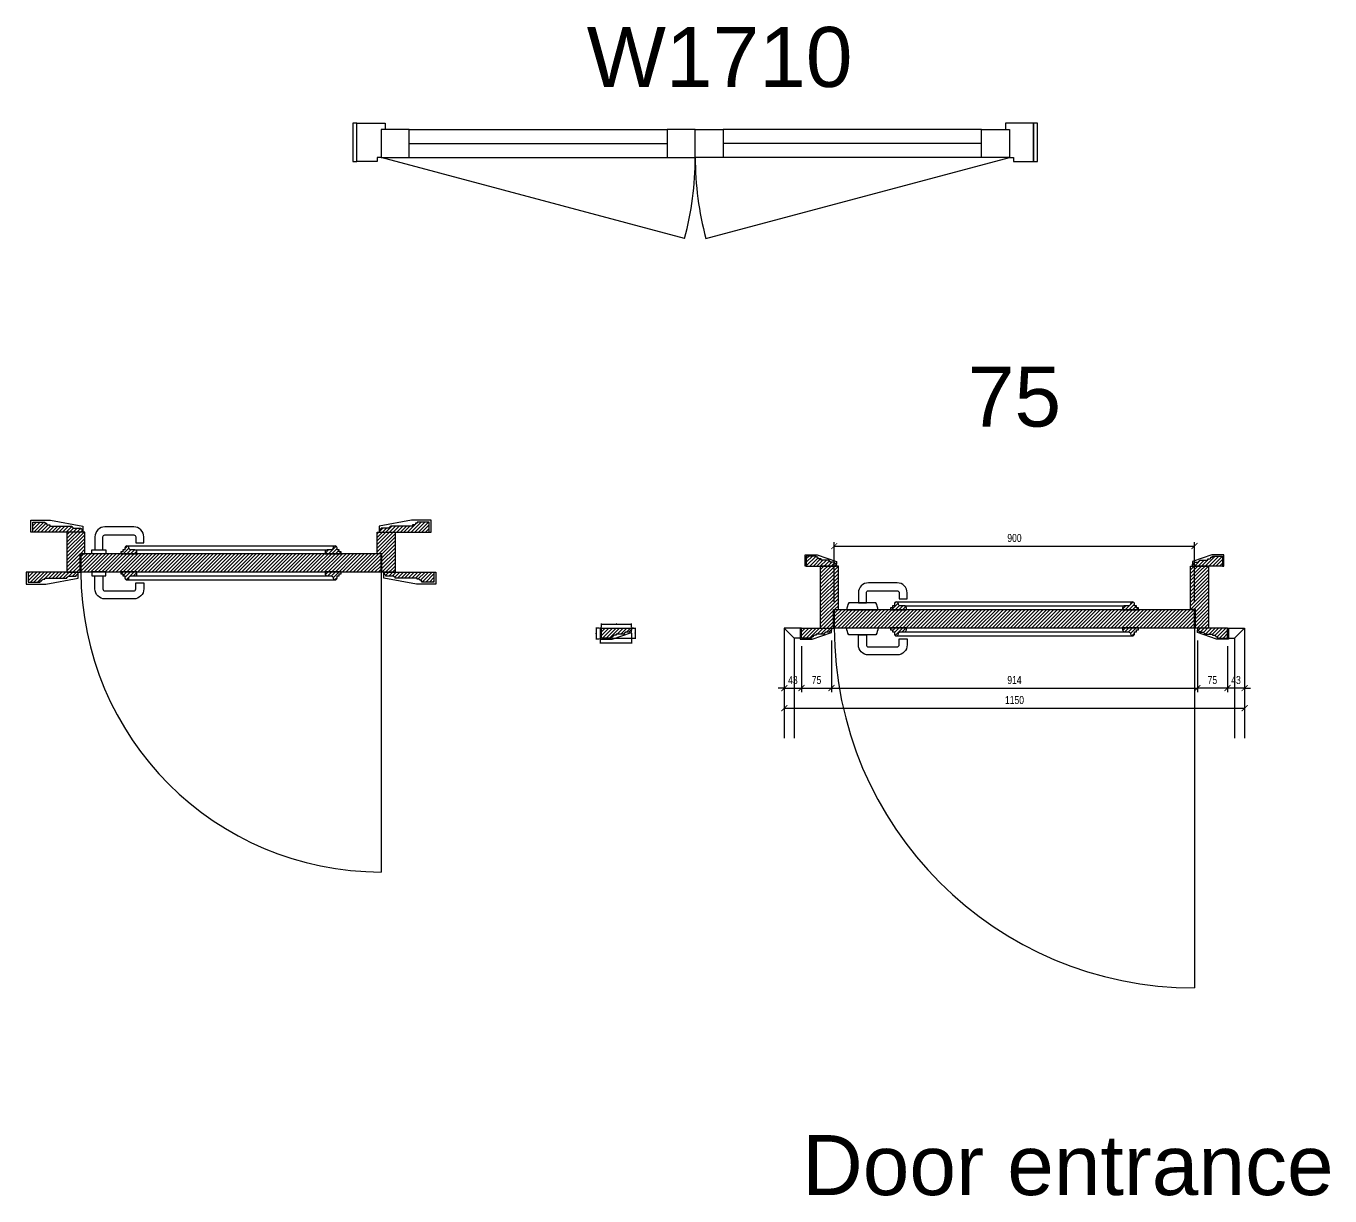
# Model space of a CAD drawing. Header units: millimetres. Extents: x 585 to 19233, y 2366 to 15159.
# Drawn here: x 4058 to 7315, y 6133 to 9057 of the extents above; entities that cross this region are included whole.
import ezdxf
from ezdxf.enums import TextEntityAlignment as Align

# ---------------------------------------------------------------- set-up
doc = ezdxf.new("R2010")
doc.units = ezdxf.units.MM
for name, color, linetype in [('AR doors', 4, 'Continuous'), ('AR doors dim', 4, 'Continuous'), ('AR windows', 4, 'Continuous'), ('AR wood', 7, 'Continuous')]:
    doc.layers.add(name, color=color, linetype=linetype)
doc.styles.add('Arial', font='arial.ttf')
doc.styles.add('Romrust', font='romrust.shx', dxfattribs={"width": 0.8})
doc.dimstyles.new('II 1', dxfattribs={"dimtxt": 2, "dimasz": 1.5, "dimexe": 1, "dimexo": 2, "dimgap": 1, "dimtad": 1, "dimdec": 0, "dimzin": 9, "dimdsep": 46, "dimtxsty": 'Romrust', "dimblk": 'ARCHTICK', "dimcen": 0, "dimclrt": 3, "dimadec": 0, "dimazin": 0, "dimtfac": 0.666667, "dimtdec": 0, "dimtix": 1, "dimtmove": 2, "dimatfit": 0, "dimfxl": 1, "dimtvp": 1, "dimtolj": 1, "dimarcsym": 0})
doc.dimstyles.new('II 10', dxfattribs={"dimscale": 10, "dimtxt": 2, "dimasz": 1.5, "dimexe": 1, "dimexo": 2, "dimgap": 1, "dimtad": 1, "dimdec": 0, "dimzin": 9, "dimdsep": 46, "dimtxsty": 'Romrust', "dimblk": 'ARCHTICK', "dimcen": 0, "dimclrt": 3, "dimadec": 0, "dimazin": 0, "dimtfac": 0.666667, "dimtdec": 0, "dimtix": 1, "dimtmove": 0, "dimatfit": 0, "dimfxl": 1, "dimtvp": 1, "dimtolj": 1, "dimarcsym": 0})

# ---------------------------------------------------------------- blocks, each defined once
blk = doc.blocks.new('door bathroom 750 plan')
h = blk.add_hatch()
h.set_pattern_fill('LINE', color=8, scale=2, angle=45, style=0)
h.set_pattern_definition([(45, (368.1325, 26273.0836), (-4.490128, 4.490128), [])])
h.paths.add_polyline_path([(-377, -50), (-377, -4), (-365, -4), (-365, 50), (-410, 50), (-410, -50)])
edge = h.paths.add_edge_path()
edge.add_line((-457, 68), (-453, 68))
edge.add_line((-453, 68), (-453, 65))
edge.add_line((-453, 65), (-398, 65))
edge.add_line((-398, 65), (-398, 63))
edge.add_arc((-398, 60), 3, 0, 90, ccw=False)
edge.add_line((-395, 60), (-375, 60))
edge.add_line((-375, 60), (-375, 58))
edge.add_arc((-375, 55), 3, 0, 90, ccw=False)
edge.add_line((-372, 55), (-370, 55))
edge.add_line((-370, 55), (-370, 50))
edge.add_line((-370, 50), (-495, 50))
edge.add_line((-495, 50), (-495, 75))
edge.add_line((-495, 75), (-465, 75))
edge.add_line((-465, 75), (-465, 72))
edge.add_line((-465, 72), (-461, 72))
edge.add_arc((-457, 72), 4, 180, 270)
edge = h.paths.add_edge_path()
edge.add_line((-469, -68), (-465, -68))
edge.add_line((-465, -68), (-465, -65))
edge.add_line((-465, -65), (-410, -65))
edge.add_line((-410, -65), (-410, -63))
edge.add_arc((-410, -60), 3, 270, 360)
edge.add_line((-407, -60), (-387, -60))
edge.add_line((-387, -60), (-387, -58))
edge.add_arc((-387, -55), 3, 270, 360)
edge.add_line((-384, -55), (-382, -55))
edge.add_line((-382, -55), (-382, -50))
edge.add_line((-382, -50), (-507, -50))
edge.add_line((-507, -50), (-507, -75))
edge.add_line((-507, -75), (-477, -75))
edge.add_line((-477, -75), (-477, -72))
edge.add_line((-477, -72), (-473, -72))
edge.add_arc((-469, -72), 4, 90, 180, ccw=False)
h.paths.add_polyline_path([(-375, -49.5), (375, -49.5), (375, -4.5), (-375, -4.5)])
edge = h.paths.add_edge_path()
edge.add_arc((-240, 0.5), 5, 0, 90)
edge.add_line((-240, 5.5), (-250, 5.5))
edge.add_arc((-250, 10.5), 5, 180, 270, ccw=False)
edge.add_arc((-260, 10.5), 5, 360, 540)
edge.add_line((-265, 10.5), (-265, 5.5))
edge.add_line((-265, 5.5), (-270, 5.5))
edge.add_line((-270, 5.5), (-270, 0.5))
edge.add_line((-270, 0.5), (-275, 0.5))
edge.add_line((-275, 0.5), (-275, -4.5))
edge.add_line((-275, -4.5), (-235, -4.5))
edge.add_line((-235, -4.5), (-235, 0.5))
edge = h.paths.add_edge_path()
edge.add_line((-235, -54.5), (-235, -49.5))
edge.add_line((-235, -49.5), (-275, -49.5))
edge.add_line((-275, -49.5), (-275, -54.5))
edge.add_line((-275, -54.5), (-270, -54.5))
edge.add_line((-270, -54.5), (-270, -59.5))
edge.add_line((-270, -59.5), (-265, -59.5))
edge.add_line((-265, -59.5), (-265, -64.5))
edge.add_arc((-260, -64.5), 5, 180, 360)
edge.add_arc((-250, -64.5), 5, 90, 180, ccw=False)
edge.add_line((-250, -59.5), (-240, -59.5))
edge.add_arc((-240, -54.5), 5, 270, 360)
edge = h.paths.add_edge_path()
edge.add_line((270, 5.5), (265, 5.5))
edge.add_line((265, 5.5), (265, 10.5))
edge.add_arc((260, 10.5), 5, 0, 180)
edge.add_arc((250, 10.5), 5, -90, 0, ccw=False)
edge.add_line((250, 5.5), (240, 5.5))
edge.add_arc((240, 0.5), 5, 90, 180)
edge.add_line((235, 0.5), (235, -4.5))
edge.add_line((235, -4.5), (275, -4.5))
edge.add_line((275, -4.5), (275, 0.5))
edge.add_line((275, 0.5), (270, 0.5))
edge.add_line((270, 0.5), (270, 5.5))
edge = h.paths.add_edge_path()
edge.add_line((275, -49.5), (235, -49.5))
edge.add_line((235, -49.5), (235, -54.5))
edge.add_arc((240, -54.5), 5, 180, 270)
edge.add_line((240, -59.5), (250, -59.5))
edge.add_arc((250, -64.5), 5, 0, 90, ccw=False)
edge.add_arc((260, -64.5), 5, 180, 360)
edge.add_line((265, -64.5), (265, -59.5))
edge.add_line((265, -59.5), (270, -59.5))
edge.add_line((270, -59.5), (270, -54.5))
edge.add_line((270, -54.5), (275, -54.5))
edge.add_line((275, -54.5), (275, -49.5))
h.paths.add_polyline_path([(410, -50), (377, -50), (377, -4), (365, -4), (365, 50), (410, 50)])
edge = h.paths.add_edge_path()
edge.add_line((457, 68), (453, 68))
edge.add_line((453, 68), (453, 65))
edge.add_line((453, 65), (398, 65))
edge.add_line((398, 65), (398, 63))
edge.add_arc((398, 60), 3, 90, 180)
edge.add_line((395, 60), (375, 60))
edge.add_line((375, 60), (375, 58))
edge.add_arc((375, 55), 3, 90, 180)
edge.add_line((372, 55), (370, 55))
edge.add_line((370, 55), (370, 50))
edge.add_line((370, 50), (495, 50))
edge.add_line((495, 50), (495, 75))
edge.add_line((495, 75), (465, 75))
edge.add_line((465, 75), (465, 72))
edge.add_line((465, 72), (461, 72))
edge.add_arc((457, 72), 4, -90, 0, ccw=False)
edge = h.paths.add_edge_path()
edge.add_line((469, -68), (465, -68))
edge.add_line((465, -68), (465, -65))
edge.add_line((465, -65), (410, -65))
edge.add_line((410, -65), (410, -63))
edge.add_arc((410, -60), 3, 180, 270, ccw=False)
edge.add_line((407, -60), (387, -60))
edge.add_line((387, -60), (387, -58))
edge.add_arc((387, -55), 3, 180, 270, ccw=False)
edge.add_line((384, -55), (382, -55))
edge.add_line((382, -55), (382, -50))
edge.add_line((382, -50), (507, -50))
edge.add_line((507, -50), (507, -75))
edge.add_line((507, -75), (477, -75))
edge.add_line((477, -75), (477, -72))
edge.add_line((477, -72), (473, -72))
edge.add_arc((469, -72), 4, 360, 450)
at = {"color": 8}
for p, q in [((-260, 15.5), (260, 15.5)), ((-240, 5.5), (240, 5.5)), ((-240, -59.5), (240, -59.5)), ((375, -49.5), (375, -799.5)), ((-260, -69.5), (260, -69.5))]:
    blk.add_line(p, q, dxfattribs=at)
for points in [[(-495, 50), (-500, 50), (-500, 80), (-451, 80), (-370, 65), (-370, 55)], [(495, 50), (500, 50), (500, 80), (451, 80), (370, 65), (370, 55)], [(-507, -50), (-512, -50), (-512, -80), (-463, -80), (-382, -65), (-382, -55)], [(507, -50), (512, -50), (512, -80), (463, -80), (382, -65), (382, -55)]]:
    blk.add_lwpolyline(points, dxfattribs=at)
at = {"color": 0}
for points in [[(-457, 68), (-453, 68), (-453, 65), (-398, 65), (-398, 63, -0.414214), (-395, 60), (-375, 60), (-375, 58, -0.414214), (-372, 55), (-370, 55), (-370, 50), (-495, 50), (-495, 75), (-465, 75), (-465, 72), (-461, 72, 0.414214), (-457, 68)], [(457, 68), (453, 68), (453, 65), (398, 65), (398, 63, 0.414214), (395, 60), (375, 60), (375, 58, 0.414214), (372, 55), (370, 55), (370, 50), (495, 50), (495, 75), (465, 75), (465, 72), (461, 72, -0.414214), (457, 68)]]:
    blk.add_lwpolyline(points, format="xyb", dxfattribs=at)
for points in [[(-377, -50), (-377, -4), (-365, -4), (-365, 50), (-410, 50), (-410, -50), (-377, -50)], [(410, -50), (377, -50), (377, -4), (365, -4), (365, 50), (410, 50), (410, -50)]]:
    blk.add_lwpolyline(points, dxfattribs=at)
at = {"color": 8}
for points in [[(-243, 63), (-315, 63, 0.414214), (-340, 38), (-340, 5.5), (-320, 5.5), (-320, 38, -0.414214), (-315, 43), (-243, 43, -0.414214), (-238, 38), (-238, 23), (-218, 23), (-218, 38, 0.414214)], [(-243, -117), (-315, -117, -0.414214), (-340, -92), (-340, -59.5), (-320, -59.5), (-320, -92, 0.414214), (-315, -97), (-243, -97, 0.414214), (-238, -92), (-238, -77), (-218, -77), (-218, -92, -0.414214)]]:
    blk.add_lwpolyline(points, format="xyb", close=True, dxfattribs=at)
for points in [[(-347.5, 5.5), (-312.5, 5.5), (-312.5, -4.5), (-347.5, -4.5)], [(-347.5, -59.5), (-312.5, -59.5), (-312.5, -49.5), (-347.5, -49.5)]]:
    blk.add_lwpolyline(points, close=True, dxfattribs=at)
at = {"color": 0}
for points in [[(-235, 0.5, 0.414214), (-240, 5.5), (-250, 5.5, -0.414214), (-255, 10.5, 1), (-265, 10.5), (-265, 5.5), (-270, 5.5), (-270, 0.5), (-275, 0.5), (-275, -4.5), (-235, -4.5)], [(270, 5.5), (265, 5.5), (265, 10.5, 1), (255, 10.5, -0.414214), (250, 5.5), (240, 5.5, 0.414214), (235, 0.5), (235, -4.5), (275, -4.5), (275, 0.5), (270, 0.5)], [(-469, -68), (-465, -68), (-465, -65), (-410, -65), (-410, -63, 0.414214), (-407, -60), (-387, -60), (-387, -58, 0.414214), (-384, -55), (-382, -55), (-382, -50), (-507, -50), (-507, -75), (-477, -75), (-477, -72), (-473, -72, -0.414214), (-469, -68, -0.414214)], [(-235, -54.5), (-235, -49.5), (-275, -49.5), (-275, -54.5), (-270, -54.5), (-270, -59.5), (-265, -59.5), (-265, -64.5, 1), (-255, -64.5, -0.414214), (-250, -59.5), (-240, -59.5, 0.414214)], [(275, -49.5), (235, -49.5), (235, -54.5, 0.414214), (240, -59.5), (250, -59.5, -0.414214), (255, -64.5, 1), (265, -64.5), (265, -59.5), (270, -59.5), (270, -54.5), (275, -54.5)], [(469, -68), (465, -68), (465, -65), (410, -65), (410, -63, -0.414214), (407, -60), (387, -60), (387, -58, -0.414214), (384, -55), (382, -55), (382, -50), (507, -50), (507, -75), (477, -75), (477, -72), (473, -72, 0.414214), (469, -68, 0.414214)]]:
    blk.add_lwpolyline(points, format="xyb", close=True, dxfattribs=at)
blk.add_lwpolyline([(-375, -49.5), (375, -49.5), (375, -4.5), (-375, -4.5)], close=True, dxfattribs=at)
at = {"color": 8}
blk.add_arc((375, -49.5), 750, 180, 270, dxfattribs=at)
blk = doc.blocks.new('door entrance 900 plan 75')
h = blk.add_hatch()
h.set_pattern_fill('LINE', color=8, scale=2, angle=45, style=0)
h.set_pattern_definition([(45, (7500, 18800), (-4.490128, 4.490128), [])])
h.paths.add_polyline_path([(-452, -77.5), (-452, -31.5), (-440, -31.5), (-440, 77.5), (-485, 77.5), (-485, -77.5)])
edge = h.paths.add_edge_path()
edge.add_line((-520, 102.5), (-520, 77.5))
edge.add_line((-520, 77.5), (-445, 77.5))
edge.add_line((-445, 77.5), (-445, 82.5))
edge.add_line((-445, 82.5), (-447, 82.5))
edge.add_arc((-450, 82.5), 3, 0, 90)
edge.add_line((-450, 85.5), (-450, 87.5))
edge.add_line((-450, 87.5), (-460, 87.5))
edge.add_arc((-463, 87.5), 3, 0, 90)
edge.add_line((-463, 90.5), (-463, 92.5))
edge.add_line((-463, 92.5), (-483, 92.5))
edge.add_line((-483, 92.5), (-483, 95.5))
edge.add_line((-483, 95.5), (-487, 95.5))
edge.add_arc((-487, 99.5), 4, 180, 270, ccw=False)
edge.add_line((-491, 99.5), (-495, 99.5))
edge.add_line((-495, 99.5), (-495, 102.5))
edge.add_line((-495, 102.5), (-520, 102.5))
edge = h.paths.add_edge_path()
edge.add_line((-532, -102.5), (-532, -77.5))
edge.add_line((-532, -77.5), (-457, -77.5))
edge.add_line((-457, -77.5), (-457, -82.5))
edge.add_line((-457, -82.5), (-459, -82.5))
edge.add_arc((-462, -82.5), 3, 270, 360, ccw=False)
edge.add_line((-462, -85.5), (-462, -87.5))
edge.add_line((-462, -87.5), (-472, -87.5))
edge.add_arc((-475, -87.5), 3, -90, 0, ccw=False)
edge.add_line((-475, -90.5), (-475, -92.5))
edge.add_line((-475, -92.5), (-495, -92.5))
edge.add_line((-495, -92.5), (-495, -95.5))
edge.add_line((-495, -95.5), (-499, -95.5))
edge.add_arc((-499, -99.5), 4, 90, 180)
edge.add_line((-503, -99.5), (-507, -99.5))
edge.add_line((-507, -99.5), (-507, -102.5))
edge.add_line((-507, -102.5), (-532, -102.5))
h.paths.add_polyline_path([(-450, -77), (450, -77), (450, -32), (-450, -32)])
edge = h.paths.add_edge_path()
edge.add_arc((-275, -27), 5, 0, 90)
edge.add_line((-275, -22), (-285, -22))
edge.add_arc((-285, -17), 5, 180, 270, ccw=False)
edge.add_arc((-295, -17), 5, 360, 540)
edge.add_line((-300, -17), (-300, -22))
edge.add_line((-300, -22), (-305, -22))
edge.add_line((-305, -22), (-305, -27))
edge.add_line((-305, -27), (-310, -27))
edge.add_line((-310, -27), (-310, -32))
edge.add_line((-310, -32), (-270, -32))
edge.add_line((-270, -32), (-270, -27))
edge = h.paths.add_edge_path()
edge.add_line((-270, -82), (-270, -77))
edge.add_line((-270, -77), (-310, -77))
edge.add_line((-310, -77), (-310, -82))
edge.add_line((-310, -82), (-305, -82))
edge.add_line((-305, -82), (-305, -87))
edge.add_line((-305, -87), (-300, -87))
edge.add_line((-300, -87), (-300, -92))
edge.add_arc((-295, -92), 5, 180, 360)
edge.add_arc((-285, -92), 5, 90, 180, ccw=False)
edge.add_line((-285, -87), (-275, -87))
edge.add_arc((-275, -82), 5, 270, 360)
edge = h.paths.add_edge_path()
edge.add_line((305, -22), (300, -22))
edge.add_line((300, -22), (300, -17))
edge.add_arc((295, -17), 5, 0, 180)
edge.add_arc((285, -17), 5, -90, 0, ccw=False)
edge.add_line((285, -22), (275, -22))
edge.add_arc((275, -27), 5, 90, 180)
edge.add_line((270, -27), (270, -32))
edge.add_line((270, -32), (310, -32))
edge.add_line((310, -32), (310, -27))
edge.add_line((310, -27), (305, -27))
edge.add_line((305, -27), (305, -22))
edge = h.paths.add_edge_path()
edge.add_line((310, -77), (270, -77))
edge.add_line((270, -77), (270, -82))
edge.add_arc((275, -82), 5, 180, 270)
edge.add_line((275, -87), (285, -87))
edge.add_arc((285, -92), 5, 0, 90, ccw=False)
edge.add_arc((295, -92), 5, 180, 360)
edge.add_line((300, -92), (300, -87))
edge.add_line((300, -87), (305, -87))
edge.add_line((305, -87), (305, -82))
edge.add_line((305, -82), (310, -82))
edge.add_line((310, -82), (310, -77))
h.paths.add_polyline_path([(485, -77.5), (452, -77.5), (452, -31.5), (440, -31.5), (440, 77.5), (485, 77.5)])
edge = h.paths.add_edge_path()
edge.add_line((520, 102.5), (520, 77.5))
edge.add_line((520, 77.5), (445, 77.5))
edge.add_line((445, 77.5), (445, 82.5))
edge.add_line((445, 82.5), (447, 82.5))
edge.add_arc((450, 82.5), 3, 90, 180, ccw=False)
edge.add_line((450, 85.5), (450, 87.5))
edge.add_line((450, 87.5), (460, 87.5))
edge.add_arc((463, 87.5), 3, 90, 180, ccw=False)
edge.add_line((463, 90.5), (463, 92.5))
edge.add_line((463, 92.5), (483, 92.5))
edge.add_line((483, 92.5), (483, 95.5))
edge.add_line((483, 95.5), (487, 95.5))
edge.add_arc((487, 99.5), 4, 270, 360)
edge.add_line((491, 99.5), (495, 99.5))
edge.add_line((495, 99.5), (495, 102.5))
edge.add_line((495, 102.5), (520, 102.5))
edge = h.paths.add_edge_path()
edge.add_line((532, -102.5), (532, -77.5))
edge.add_line((532, -77.5), (457, -77.5))
edge.add_line((457, -77.5), (457, -82.5))
edge.add_line((457, -82.5), (459, -82.5))
edge.add_arc((462, -82.5), 3, 180, 270)
edge.add_line((462, -85.5), (462, -87.5))
edge.add_line((462, -87.5), (472, -87.5))
edge.add_arc((475, -87.5), 3, 180, 270)
edge.add_line((475, -90.5), (475, -92.5))
edge.add_line((475, -92.5), (495, -92.5))
edge.add_line((495, -92.5), (495, -95.5))
edge.add_line((495, -95.5), (499, -95.5))
edge.add_arc((499, -99.5), 4, 0, 90, ccw=False)
edge.add_line((503, -99.5), (507, -99.5))
edge.add_line((507, -99.5), (507, -102.5))
edge.add_line((507, -102.5), (532, -102.5))
at = {"color": 8}
for p, q in [((-295, -12), (295, -12)), ((-275, -22), (275, -22)), ((-295, -97), (295, -97)), ((-275, -87), (275, -87)), ((450, -77), (450, -977))]:
    blk.add_line(p, q, dxfattribs=at)
for points in [[(-520, 77.5), (-523, 77.5), (-523, 105.5), (-493, 105.5), (-445, 88.5), (-445, 82.5), (-445, 82.5)], [(520, 77.5), (523, 77.5), (523, 105.5), (493, 105.5), (445, 88.5), (445, 82.5), (445, 82.5)], [(-532, -77.5), (-535, -77.5), (-535, -105.5), (-505, -105.5), (-457, -88.5), (-457, -82.5), (-457, -82.5)], [(532, -77.5), (535, -77.5), (535, -105.5), (505, -105.5), (457, -88.5), (457, -82.5), (457, -82.5)]]:
    blk.add_lwpolyline(points, dxfattribs=at)
at = {"color": 0}
for points in [[(-520, 102.5), (-520, 77.5), (-445, 77.5), (-445, 82.5), (-447, 82.5, 0.414214), (-450, 85.5), (-450, 87.5), (-460, 87.5, 0.414214), (-463, 90.5), (-463, 92.5), (-483, 92.5), (-483, 95.5), (-487, 95.5, -0.414214), (-491, 99.5), (-495, 99.5), (-495, 102.5)], [(520, 102.5), (520, 77.5), (445, 77.5), (445, 82.5), (447, 82.5, -0.414214), (450, 85.5), (450, 87.5), (460, 87.5, -0.414214), (463, 90.5), (463, 92.5), (483, 92.5), (483, 95.5), (487, 95.5, 0.414214), (491, 99.5), (495, 99.5), (495, 102.5)], [(-270, -27, 0.414214), (-275, -22), (-285, -22, -0.414214), (-290, -17, 1), (-300, -17), (-300, -22), (-305, -22), (-305, -27), (-310, -27), (-310, -32), (-270, -32)], [(305, -22), (300, -22), (300, -17, 1), (290, -17, -0.414214), (285, -22), (275, -22, 0.414214), (270, -27), (270, -32), (310, -32), (310, -27), (305, -27)], [(-532, -102.5), (-532, -77.5), (-457, -77.5), (-457, -82.5), (-459, -82.5, -0.414214), (-462, -85.5), (-462, -87.5), (-472, -87.5, -0.414214), (-475, -90.5), (-475, -92.5), (-495, -92.5), (-495, -95.5), (-499, -95.5, 0.414214), (-503, -99.5), (-507, -99.5), (-507, -102.5)], [(-270, -82), (-270, -77), (-310, -77), (-310, -82), (-305, -82), (-305, -87), (-300, -87), (-300, -92, 1), (-290, -92, -0.414214), (-285, -87), (-275, -87, 0.414214)], [(310, -77), (270, -77), (270, -82, 0.414214), (275, -87), (285, -87, -0.414214), (290, -92, 1), (300, -92), (300, -87), (305, -87), (305, -82), (310, -82)], [(532, -102.5), (532, -77.5), (457, -77.5), (457, -82.5), (459, -82.5, 0.414214), (462, -85.5), (462, -87.5), (472, -87.5, 0.414214), (475, -90.5), (475, -92.5), (495, -92.5), (495, -95.5), (499, -95.5, -0.414214), (503, -99.5), (507, -99.5), (507, -102.5)]]:
    blk.add_lwpolyline(points, format="xyb", close=True, dxfattribs=at)
for points in [[(-452, -77.5), (-452, -31.5), (-440, -31.5), (-440, 77.5), (-485, 77.5), (-485, -77.5), (-452, -77.5)], [(485, -77.5), (452, -77.5), (452, -31.5), (440, -31.5), (440, 77.5), (485, 77.5), (485, -77.5)]]:
    blk.add_lwpolyline(points, dxfattribs=at)
at = {"color": 8}
for points in [[(-293, 35.5), (-365, 35.5, 0.414214), (-390, 10.5), (-390, -14.5), (-370, -14.5), (-370, 10.5, -0.414214), (-365, 15.5), (-293, 15.5, -0.414214), (-288, 10.5), (-288, -4.5), (-268, -4.5), (-268, 10.5, 0.414214)], [(-346, -14.5), (-414, -14.5, 0.100452), (-419, -32), (-341, -32, 0.100452)], [(-346, -94.5), (-414, -94.5, -0.100452), (-419, -77), (-341, -77, -0.100452)], [(-293, -144.5), (-365, -144.5, -0.414214), (-390, -119.5), (-390, -94.5), (-370, -94.5), (-370, -119.5, 0.414214), (-365, -124.5), (-293, -124.5, 0.414214), (-288, -119.5), (-288, -104.5), (-268, -104.5), (-268, -119.5, -0.414214)]]:
    blk.add_lwpolyline(points, format="xyb", close=True, dxfattribs=at)
at = {"color": 0}
blk.add_lwpolyline([(-450, -77), (450, -77), (450, -32), (-450, -32)], close=True, dxfattribs=at)
at = {"color": 8}
blk.add_arc((450, -77), 900, 180, 270, dxfattribs=at)
blk = doc.blocks.new('_ArchTick')
at = {"color": 0, "linetype": 'ByBlock', "lineweight": 0, "const_width": 0.15}
blk.add_lwpolyline([(-0.5, -0.5), (0.5, 0.5)], dxfattribs=at)
blk = doc.blocks.new('*D121')
at = {"layer": 'AR doors dim', "color": 0, "lineweight": -2, "transparency": 16777216}
for p, q in [((6077.4, 7617.7), (6077.4, 7767.2)), ((6077.4, 7757.2), (6977.4, 7757.2)), ((6977.4, 7617.7), (6977.4, 7767.2))]:
    blk.add_line(p, q, dxfattribs=at)
at = {"layer": 'Defpoints', "color": 0, "transparency": 16777216}
for p in [(6977.4, 7757.2), (6077.4, 7597.7), (6977.4, 7597.7)]:
    blk.add_point(p, dxfattribs=at)
at = {"layer": 'AR doors dim', "color": 0, "lineweight": -2, "transparency": 16777216, "xscale": 15, "yscale": 15, "zscale": 15, "rotation": 180}
blk.add_blockref('_ArchTick', (6077.4, 7757.2), dxfattribs=at)
at = {"layer": 'AR doors dim', "color": 0, "lineweight": -2, "transparency": 16777216, "xscale": 15, "yscale": 15, "zscale": 15}
blk.add_blockref('_ArchTick', (6977.4, 7757.2), dxfattribs=at)
at = {"layer": 'AR doors dim', "color": 3, "transparency": 16777216, "insert": (6527.4, 7777.2), "char_height": 20, "attachment_point": 5, "style": 'Romrust'}
blk.add_mtext('\\A1;900', dxfattribs=at)
blk = doc.blocks.new('*D122')
at = {"layer": 'AR doors dim', "color": 0, "lineweight": -2, "transparency": 16777216}
for p, q in [((5952.4, 7532.2), (5952.4, 7392.2)), ((5995.4, 7507.2), (5995.4, 7392.2)), ((5952.4, 7402.2), (5937.4, 7402.2)), ((5952.4, 7402.2), (5995.4, 7402.2)), ((5995.4, 7402.2), (6010.4, 7402.2))]:
    blk.add_line(p, q, dxfattribs=at)
at = {"layer": 'Defpoints', "color": 0, "transparency": 16777216}
for p in [(5952.4, 7552.2), (5995.4, 7527.2), (5995.4, 7402.2)]:
    blk.add_point(p, dxfattribs=at)
at = {"layer": 'AR doors dim', "color": 0, "lineweight": -2, "transparency": 16777216, "xscale": 15, "yscale": 15, "zscale": 15}
blk.add_blockref('_ArchTick', (5952.4, 7402.2), dxfattribs=at)
at = {"layer": 'AR doors dim', "color": 0, "lineweight": -2, "transparency": 16777216, "xscale": 15, "yscale": 15, "zscale": 15, "rotation": 180}
blk.add_blockref('_ArchTick', (5995.4, 7402.2), dxfattribs=at)
at = {"layer": 'AR doors dim', "color": 3, "transparency": 16777216, "insert": (5973.9, 7422.2), "char_height": 20, "attachment_point": 5, "style": 'Romrust'}
blk.add_mtext('\\A1;43', dxfattribs=at)
blk = doc.blocks.new('*D123')
at = {"layer": 'AR doors dim', "color": 0, "lineweight": -2, "transparency": 16777216}
for p, q in [((5995.4, 7507.2), (5995.4, 7392.2)), ((6070.4, 7521.2), (6070.4, 7392.2)), ((5995.4, 7402.2), (6070.4, 7402.2))]:
    blk.add_line(p, q, dxfattribs=at)
at = {"layer": 'Defpoints', "color": 0, "transparency": 16777216}
for p in [(5995.4, 7527.2), (6070.4, 7541.2), (6070.4, 7402.2)]:
    blk.add_point(p, dxfattribs=at)
at = {"layer": 'AR doors dim', "color": 0, "lineweight": -2, "transparency": 16777216, "xscale": 15, "yscale": 15, "zscale": 15, "rotation": 180}
blk.add_blockref('_ArchTick', (5995.4, 7402.2), dxfattribs=at)
at = {"layer": 'AR doors dim', "color": 0, "lineweight": -2, "transparency": 16777216, "xscale": 15, "yscale": 15, "zscale": 15}
blk.add_blockref('_ArchTick', (6070.4, 7402.2), dxfattribs=at)
at = {"layer": 'AR doors dim', "color": 3, "transparency": 16777216, "insert": (6032.9, 7422.2), "char_height": 20, "attachment_point": 5, "style": 'Romrust'}
blk.add_mtext('\\A1;75', dxfattribs=at)
blk = doc.blocks.new('*D124')
at = {"layer": 'AR doors dim', "color": 0, "lineweight": -2, "transparency": 16777216}
for p, q in [((6070.4, 7521.2), (6070.4, 7392.2)), ((6984.4, 7521.2), (6984.4, 7392.2)), ((6070.4, 7402.2), (6984.4, 7402.2))]:
    blk.add_line(p, q, dxfattribs=at)
at = {"layer": 'Defpoints', "color": 0, "transparency": 16777216}
for p in [(6070.4, 7541.2), (6984.4, 7541.2), (6984.4, 7402.2)]:
    blk.add_point(p, dxfattribs=at)
at = {"layer": 'AR doors dim', "color": 0, "lineweight": -2, "transparency": 16777216, "xscale": 15, "yscale": 15, "zscale": 15, "rotation": 180}
blk.add_blockref('_ArchTick', (6070.4, 7402.2), dxfattribs=at)
at = {"layer": 'AR doors dim', "color": 0, "lineweight": -2, "transparency": 16777216, "xscale": 15, "yscale": 15, "zscale": 15}
blk.add_blockref('_ArchTick', (6984.4, 7402.2), dxfattribs=at)
at = {"layer": 'AR doors dim', "color": 3, "transparency": 16777216, "insert": (6527.4, 7422.2), "char_height": 20, "attachment_point": 5, "style": 'Romrust'}
blk.add_mtext('\\A1;914', dxfattribs=at)
blk = doc.blocks.new('*D125')
at = {"layer": 'AR doors dim', "color": 0, "lineweight": -2, "transparency": 16777216}
for p, q in [((5952.4, 7532.2), (5952.4, 7342.2)), ((7102.4, 7532.2), (7102.4, 7342.2)), ((5952.4, 7352.2), (7102.4, 7352.2))]:
    blk.add_line(p, q, dxfattribs=at)
at = {"layer": 'Defpoints', "color": 0, "transparency": 16777216}
for p in [(5952.4, 7552.2), (7102.4, 7552.2), (7102.4, 7352.2)]:
    blk.add_point(p, dxfattribs=at)
at = {"layer": 'AR doors dim', "color": 0, "lineweight": -2, "transparency": 16777216, "xscale": 15, "yscale": 15, "zscale": 15, "rotation": 180}
blk.add_blockref('_ArchTick', (5952.4, 7352.2), dxfattribs=at)
at = {"layer": 'AR doors dim', "color": 0, "lineweight": -2, "transparency": 16777216, "xscale": 15, "yscale": 15, "zscale": 15}
blk.add_blockref('_ArchTick', (7102.4, 7352.2), dxfattribs=at)
at = {"layer": 'AR doors dim', "color": 3, "transparency": 16777216, "insert": (6527.4, 7372.2), "char_height": 20, "attachment_point": 5, "style": 'Romrust'}
blk.add_mtext('\\A1;1150', dxfattribs=at)
blk = doc.blocks.new('*D126')
at = {"layer": 'AR doors dim', "color": 0, "lineweight": -2, "transparency": 16777216}
for p, q in [((7102.4, 7532.2), (7102.4, 7392.2)), ((7059.4, 7507.2), (7059.4, 7392.2)), ((7059.4, 7402.2), (7044.4, 7402.2)), ((7102.4, 7402.2), (7059.4, 7402.2)), ((7102.4, 7402.2), (7117.4, 7402.2))]:
    blk.add_line(p, q, dxfattribs=at)
at = {"layer": 'Defpoints', "color": 0, "transparency": 16777216}
for p in [(7059.4, 7527.2), (7102.4, 7552.2), (7059.4, 7402.2)]:
    blk.add_point(p, dxfattribs=at)
at = {"layer": 'AR doors dim', "color": 0, "lineweight": -2, "transparency": 16777216, "xscale": 15, "yscale": 15, "zscale": 15}
blk.add_blockref('_ArchTick', (7059.4, 7402.2), dxfattribs=at)
at = {"layer": 'AR doors dim', "color": 0, "lineweight": -2, "transparency": 16777216, "xscale": 15, "yscale": 15, "zscale": 15, "rotation": 180}
blk.add_blockref('_ArchTick', (7102.4, 7402.2), dxfattribs=at)
at = {"layer": 'AR doors dim', "color": 3, "transparency": 16777216, "insert": (7080.9, 7422.2), "char_height": 20, "attachment_point": 5, "style": 'Romrust'}
blk.add_mtext('\\A1;43', dxfattribs=at)
blk = doc.blocks.new('*D127')
at = {"layer": 'AR doors dim', "color": 0, "lineweight": -2, "transparency": 16777216}
for p, q in [((6984.4, 7521.2), (6984.4, 7392.2)), ((7059.4, 7507.2), (7059.4, 7392.2)), ((7059.4, 7402.2), (6984.4, 7402.2))]:
    blk.add_line(p, q, dxfattribs=at)
at = {"layer": 'Defpoints', "color": 0, "transparency": 16777216}
for p in [(6984.4, 7541.2), (7059.4, 7527.2), (6984.4, 7402.2)]:
    blk.add_point(p, dxfattribs=at)
at = {"layer": 'AR doors dim', "color": 0, "lineweight": -2, "transparency": 16777216, "xscale": 15, "yscale": 15, "zscale": 15, "rotation": 180}
blk.add_blockref('_ArchTick', (6984.4, 7402.2), dxfattribs=at)
at = {"layer": 'AR doors dim', "color": 0, "lineweight": -2, "transparency": 16777216, "xscale": 15, "yscale": 15, "zscale": 15}
blk.add_blockref('_ArchTick', (7059.4, 7402.2), dxfattribs=at)
at = {"layer": 'AR doors dim', "color": 3, "transparency": 16777216, "insert": (7021.9, 7422.2), "char_height": 20, "attachment_point": 5, "style": 'Romrust'}
blk.add_mtext('\\A1;75', dxfattribs=at)
blk = doc.blocks.new('door architrave 75')
h = blk.add_hatch()
h.set_pattern_fill('LINE', color=8, scale=2, angle=45, style=0)
h.set_pattern_definition([(45, (952, 15077.5), (-4.490128, 4.490128), [])])
edge = h.paths.add_edge_path()
edge.add_line((-80, -25), (-80, 0))
edge.add_line((-80, 0), (-5, 0))
edge.add_line((-5, 0), (-5, -5))
edge.add_line((-5, -5), (-7, -5))
edge.add_arc((-10, -5), 3, 270, 360, ccw=False)
edge.add_line((-10, -8), (-10, -10))
edge.add_line((-10, -10), (-20, -10))
edge.add_arc((-23, -10), 3, -90, 0, ccw=False)
edge.add_line((-23, -13), (-23, -15))
edge.add_line((-23, -15), (-43, -15))
edge.add_line((-43, -15), (-43, -18))
edge.add_line((-43, -18), (-47, -18))
edge.add_arc((-47, -22), 4, 90, 180)
edge.add_line((-51, -22), (-55, -22))
edge.add_line((-55, -22), (-55, -25))
edge.add_line((-55, -25), (-80, -25))
at = {"color": 8}
blk.add_lwpolyline([(-80, 0), (-83, 0), (-83, -28), (-53, -28), (-5, -11), (-5, -5), (-5, -5)], dxfattribs=at)
at = {"color": 0}
blk.add_lwpolyline([(-80, -25), (-80, 0), (-5, 0), (-5, -5), (-7, -5, -0.414214), (-10, -8), (-10, -10), (-20, -10, -0.414214), (-23, -13), (-23, -15), (-43, -15), (-43, -18), (-47, -18, 0.414214), (-51, -22), (-55, -22), (-55, -25)], format="xyb", close=True, dxfattribs=at)
blk = doc.blocks.new('*D146')
at = {"layer": 'AR doors dim', "color": 0, "lineweight": -2, "transparency": 16777216}
for p, q in [((5495.4, 7554.2), (5495.4, 7563.2)), ((5495.4, 7562.2), (5570.4, 7562.2)), ((5570.4, 7554.2), (5570.4, 7563.2))]:
    blk.add_line(p, q, dxfattribs=at)
at = {"layer": 'Defpoints', "color": 0, "transparency": 16777216}
for p in [(5570.4, 7562.2), (5495.4, 7552.2), (5570.4, 7552.2)]:
    blk.add_point(p, dxfattribs=at)
at = {"layer": 'AR doors dim', "color": 0, "lineweight": -2, "transparency": 16777216, "xscale": 1.5, "yscale": 1.5, "zscale": 1.5, "rotation": 180}
blk.add_blockref('_ArchTick', (5495.4, 7562.2), dxfattribs=at)
at = {"layer": 'AR doors dim', "color": 0, "lineweight": -2, "transparency": 16777216, "xscale": 1.5, "yscale": 1.5, "zscale": 1.5}
blk.add_blockref('_ArchTick', (5570.4, 7562.2), dxfattribs=at)
at = {"layer": 'AR doors dim', "color": 3, "transparency": 16777216, "insert": (5532.9, 7564.2), "char_height": 2, "attachment_point": 5, "style": 'Romrust'}
blk.add_mtext('\\A1;75', dxfattribs=at)
blk = doc.blocks.new('*D147')
at = {"layer": 'AR doors dim', "color": 0, "lineweight": -2, "transparency": 16777216}
for p, q in [((5522.4, 7527.2), (5581.4, 7527.2)), ((5572.4, 7552.2), (5581.4, 7552.2)), ((5580.4, 7527.2), (5580.4, 7552.2))]:
    blk.add_line(p, q, dxfattribs=at)
at = {"layer": 'Defpoints', "color": 0, "transparency": 16777216}
for p in [(5520.4, 7527.2), (5570.4, 7552.2), (5580.4, 7552.2)]:
    blk.add_point(p, dxfattribs=at)
at = {"layer": 'AR doors dim', "color": 0, "lineweight": -2, "transparency": 16777216, "xscale": 1.5, "yscale": 1.5, "zscale": 1.5}
for p, rotation in [((5580.4, 7552.2), 90), ((5580.4, 7527.2), 270)]:
    blk.add_blockref('_ArchTick', p, dxfattribs=dict(at, rotation=rotation))
at = {"layer": 'AR doors dim', "color": 3, "transparency": 16777216, "insert": (5578.4, 7539.7), "char_height": 2, "attachment_point": 5, "rotation": 90, "style": 'Romrust'}
blk.add_mtext('\\A1;25', dxfattribs=at)
blk = doc.blocks.new('*D148')
at = {"layer": 'AR doors dim', "color": 0, "lineweight": -2, "transparency": 16777216}
for p, q in [((5490.4, 7552.2), (5481.4, 7552.2)), ((5482.4, 7552.2), (5482.4, 7524.2)), ((5490.4, 7524.2), (5481.4, 7524.2))]:
    blk.add_line(p, q, dxfattribs=at)
at = {"layer": 'Defpoints', "color": 0, "transparency": 16777216}
for p in [(5492.4, 7552.2), (5482.4, 7524.2), (5492.4, 7524.2)]:
    blk.add_point(p, dxfattribs=at)
at = {"layer": 'AR doors dim', "color": 0, "lineweight": -2, "transparency": 16777216, "xscale": 1.5, "yscale": 1.5, "zscale": 1.5}
for p, rotation in [((5482.4, 7552.2), 90), ((5482.4, 7524.2), 270)]:
    blk.add_blockref('_ArchTick', p, dxfattribs=dict(at, rotation=rotation))
at = {"layer": 'AR doors dim', "color": 3, "transparency": 16777216, "insert": (5480.4, 7538.2), "char_height": 2, "attachment_point": 5, "rotation": 90, "style": 'Romrust'}
blk.add_mtext('\\A1;28', dxfattribs=at)
blk = doc.blocks.new('*D149')
at = {"layer": 'AR doors dim', "color": 0, "lineweight": -2, "transparency": 16777216}
for p, q in [((5570.4, 7539.2), (5570.4, 7513.2)), ((5492.4, 7522.2), (5492.4, 7513.2)), ((5570.4, 7514.2), (5492.4, 7514.2))]:
    blk.add_line(p, q, dxfattribs=at)
at = {"layer": 'Defpoints', "color": 0, "transparency": 16777216}
for p in [(5570.4, 7541.2), (5492.4, 7524.2), (5492.4, 7514.2)]:
    blk.add_point(p, dxfattribs=at)
at = {"layer": 'AR doors dim', "color": 0, "lineweight": -2, "transparency": 16777216, "xscale": 1.5, "yscale": 1.5, "zscale": 1.5, "rotation": 180}
blk.add_blockref('_ArchTick', (5492.4, 7514.2), dxfattribs=at)
at = {"layer": 'AR doors dim', "color": 0, "lineweight": -2, "transparency": 16777216, "xscale": 1.5, "yscale": 1.5, "zscale": 1.5}
blk.add_blockref('_ArchTick', (5570.4, 7514.2), dxfattribs=at)
at = {"layer": 'AR doors dim', "color": 3, "transparency": 16777216, "insert": (5531.4, 7516.2), "char_height": 2, "attachment_point": 5, "style": 'Romrust'}
blk.add_mtext('\\A1;78', dxfattribs=at)
blk = doc.blocks.new('W1710x95')
at = {"color": 8}
for points in [[(-855, -95), (-845, -95), (-845, 0), (-855, 0)], [(845, -95), (855, -95), (855, 0), (845, 0)]]:
    blk.add_lwpolyline(points, close=True, dxfattribs=at)
at = {"color": 3}
for points in [[(-795, -85), (-795, -95), (-845, -95), (-845, 0), (-775, 0), (-775, -15), (-785, -15), (-785, -85)], [(795, -85), (795, -95), (845, -95), (845, 0), (775, 0), (775, -15), (785, -15), (785, -85)], [(-785, -85), (-715, -85), (-715, -15), (-785, -15)], [(-70, -85), (0, -85), (0, -15), (-70, -15)], [(70, -85), (0, -85), (0, -15), (70, -15)], [(785, -85), (715, -85), (715, -15), (785, -15)]]:
    blk.add_lwpolyline(points, close=True, dxfattribs=at)
at = {"color": 0}
for points in [[(-715, -15), (-70, -15)], [(715, -15), (70, -15)], [(-715, -50), (-70, -50)], [(715, -50), (70, -50)], [(-715, -85), (-70, -85)], [(715, -85), (70, -85)]]:
    blk.add_lwpolyline(points, dxfattribs=at)
at = {"color": 8}
for points in [[(-26.7, -288.2), (-785, -85)], [(26.7, -288.2), (785, -85)]]:
    blk.add_lwpolyline(points, dxfattribs=at)
for centre, start, end in [((-785, -85), 345, 0), ((785, -85), 180, 195)]:
    blk.add_arc(centre, 785, start, end, dxfattribs=at)

msp = doc.modelspace()

# ---------------------------------------------------------------- linework, layer by layer
at = {"layer": 'AR wood'}
for points in [[(5992.4, 7552.2), (5952.4, 7552.2), (5952.4, 7277.2)], [(5977.4, 7527.2), (5952.4, 7552.2)], [(5992.4, 7527.2), (5977.4, 7527.2), (5977.4, 7277.2)], [(7062.4, 7552.2), (7102.4, 7552.2), (7102.4, 7277.2)], [(7062.4, 7527.2), (7077.4, 7527.2), (7077.4, 7277.2)], [(7077.4, 7527.2), (7102.4, 7552.2)]]:
    msp.add_lwpolyline(points, dxfattribs=at)
at = {"layer": 'Defpoints'}
msp.add_lwpolyline([(5575.4, 7552.2), (5570.4, 7552.2)], dxfattribs=at)

# ---------------------------------------------------------------- block references
at = {"color": 3}
msp.add_blockref('door bathroom 750 plan', (4570.2, 7742), dxfattribs=at)
at = {"layer": 'AR doors', "color": 3}
msp.add_blockref('door entrance 900 plan 75', (6527.4, 7629.7), dxfattribs=at)
at = {"layer": 'AR windows'}
msp.add_blockref('W1710x95', (5729.9, 8813.6), dxfattribs=at)
at = {"layer": 'AR wood', "color": 3}
msp.add_blockref('door architrave 75', (5575.4, 7552.2), dxfattribs=at)

# ---------------------------------------------------------------- texts
at = {"layer": 'Defpoints', "style": 'Arial'}
for s, p in [('W1710', (5790.8, 8979.5)), ('75', (6527.4, 8129.7)), ('Door entrance', (6660.9, 6209))]:
    msp.add_text(s, height=150, dxfattribs=at).set_placement(p, align=Align.MIDDLE)

# ---------------------------------------------------------------- dimensions: what is measured, and where the dimension line sits
at = {"layer": 'AR doors dim'}
for base, p1, p2, dimstyle, picture, middle in [((6977.4, 7757.2), (6077.4, 7597.7), (6977.4, 7597.7), 'II 10', '*D121', (6527.4, 7777.2)), ((5570.4, 7562.2), (5495.4, 7552.2), (5570.4, 7552.2), 'II 1', '*D146', (5532.9, 7564.2)), ((5995.4, 7402.2), (5952.4, 7552.2), (5995.4, 7527.2), 'II 10', '*D122', (5973.9, 7422.2)), ((7102.4, 7352.2), (5952.4, 7552.2), (7102.4, 7552.2), 'II 10', '*D125', (6527.4, 7372.2)), ((6070.4, 7402.2), (5995.4, 7527.2), (6070.4, 7541.2), 'II 10', '*D123', (6032.9, 7422.2)), ((6984.4, 7402.2), (6070.4, 7541.2), (6984.4, 7541.2), 'II 10', '*D124', (6527.4, 7422.2))]:
    dim = msp.add_linear_dim(base=base, p1=p1, p2=p2, dimstyle=dimstyle, dxfattribs=at)
    dim.commit()
    dim.dimension.update_dxf_attribs({"geometry": picture, "text_midpoint": middle})
for base, p1, p2, angle, dimstyle, picture, middle in [((5482.4, 7524.2), (5492.4, 7552.2), (5492.4, 7524.2), 270, 'II 1', '*D148', (5480.4, 7538.2)), ((5492.4, 7514.2), (5570.4, 7541.2), (5492.4, 7524.2), 180, 'II 1', '*D149', (5531.4, 7516.2)), ((5580.4, 7552.2), (5520.4, 7527.2), (5570.4, 7552.2), 90, 'II 1', '*D147', (5578.4, 7539.7)), ((6984.4, 7402.2), (7059.4, 7527.2), (6984.4, 7541.2), 180, 'II 10', '*D127', (7021.9, 7422.2)), ((7059.4, 7402.2), (7102.4, 7552.2), (7059.4, 7527.2), 180, 'II 10', '*D126', (7080.9, 7422.2))]:
    dim = msp.add_linear_dim(base=base, p1=p1, p2=p2, angle=angle, dimstyle=dimstyle, dxfattribs=at)
    dim.commit()
    dim.dimension.update_dxf_attribs({"geometry": picture, "text_midpoint": middle})

doc.saveas('drawing.dxf')
